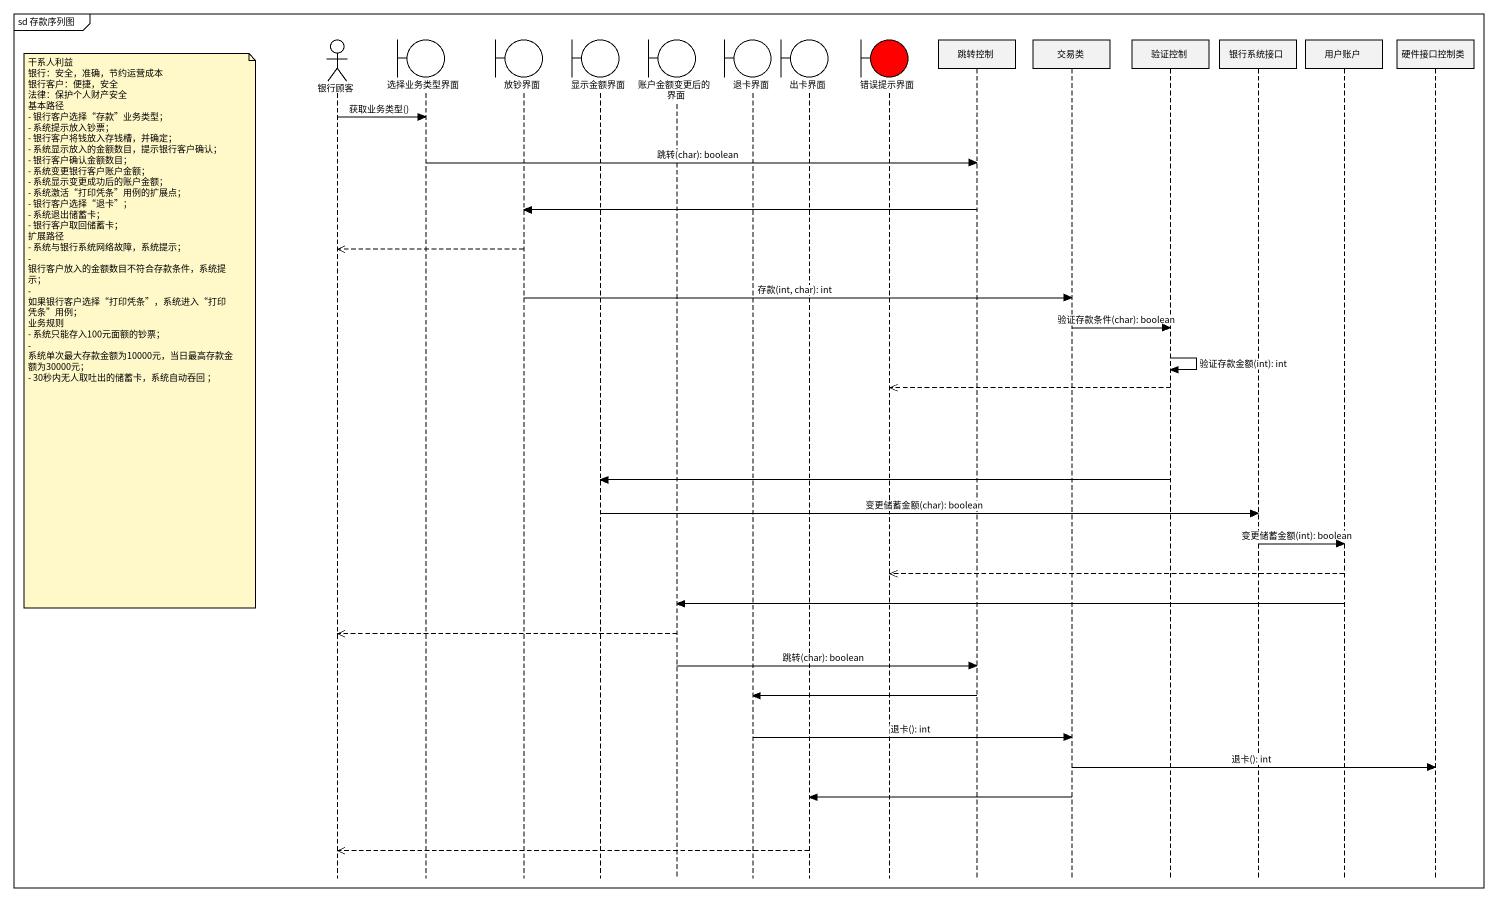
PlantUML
@startuml
mainframe sd 存款序列图
hide footbox
actor 银行顾客
boundary 选择业务类型界面
boundary 放钞界面
boundary 显示金额界面
boundary 账户金额变更后的界面
boundary 退卡界面
boundary 出卡界面
boundary 错误提示界面 #FF0000
participant 跳转控制
participant 交易类
participant 验证控制
participant 银行系统接口
participant 用户账户
participant 硬件接口控制类

银行顾客 -> 选择业务类型界面 : 获取业务类型()
选择业务类型界面 -> 跳转控制 : 跳转(char): boolean
跳转控制 -> 放钞界面
放钞界面 -->> 银行顾客
放钞界面 -> 交易类 : 存款(int, char): int
交易类 -> 验证控制 : 验证存款条件(char): boolean
note left of 银行顾客
  干系人利益
  银行：安全，准确，节约运营成本
  银行客户：便捷，安全
  法律：保护个人财产安全
  基本路径
  - 银行客户选择“存款”业务类型；
  - 系统提示放入钞票；
  - 银行客户将钱放入存钱槽，并确定；
  - 系统显示放入的金额数目，提示银行客户确认；
  - 银行客户确认金额数目；
  - 系统变更银行客户账户金额；
  - 系统显示变更成功后的账户金额；
  - 系统激活“打印凭条”用例的扩展点；
  - 银行客户选择“退卡”；
  - 系统退出储蓄卡；
  - 银行客户取回储蓄卡；
  扩展路径
  - 系统与银行系统网络故障，系统提示；
  - 银行客户放入的金额数目不符合存款条件，系统提示；
  - 如果银行客户选择“打印凭条”，系统进入“打印凭条”用例；
  业务规则
  - 系统只能存入100元面额的钞票；
  - 系统单次最大存款金额为10000元，当日最高存款金额为30000元；
  - 30秒内无人取吐出的储蓄卡，系统自动吞回 ；
end note
验证控制 -> 验证控制 : 验证存款金额(int): int
验证控制 -->> 错误提示界面
验证控制 -> 显示金额界面
显示金额界面 -> 银行系统接口 : 变更储蓄金额(char): boolean
银行系统接口 -> 用户账户 : 变更储蓄金额(int): boolean
用户账户 -->> 错误提示界面
用户账户 -> 账户金额变更后的界面
账户金额变更后的界面 -->> 银行顾客
账户金额变更后的界面 -> 跳转控制 : 跳转(char): boolean
跳转控制 -> 退卡界面
退卡界面 -> 交易类 : 退卡(): int
交易类 -> 硬件接口控制类 : 退卡(): int
交易类 -> 出卡界面
出卡界面 -->> 银行顾客
@enduml
